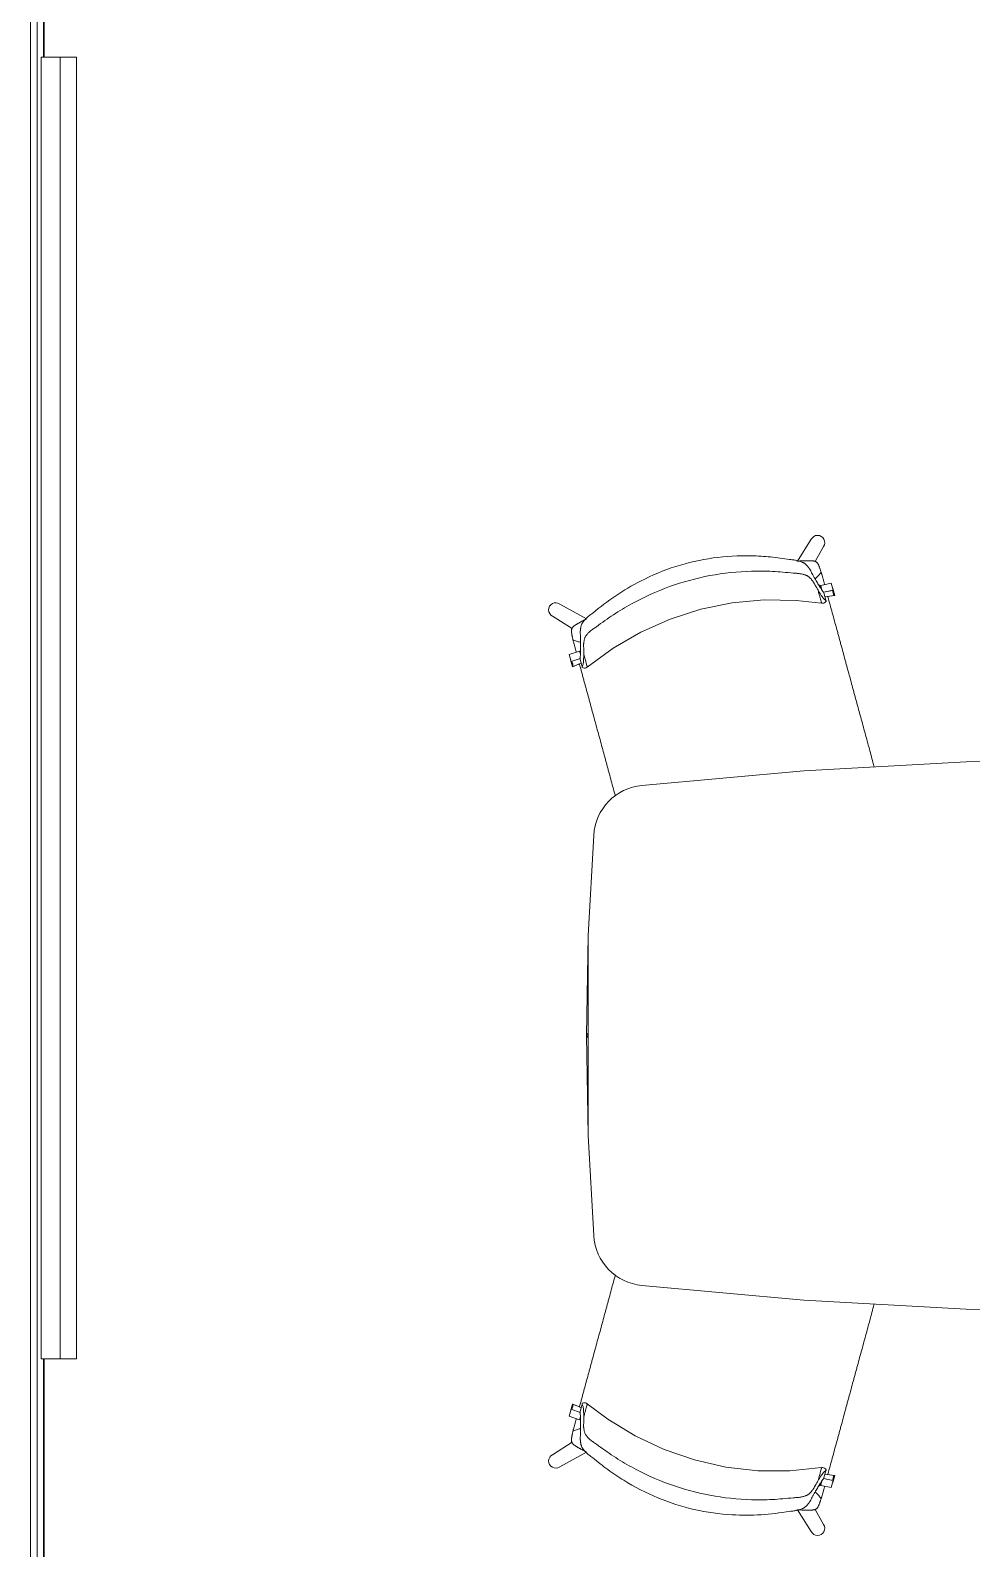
# Model space of a CAD drawing. Header units: millimetres. Extents: x 90978 to 295199, y -4084 to 97293.
# Drawn here: x 168356 to 170091, y 17569 to 20368 of the extents above; entities that cross this region are included whole.
import ezdxf

# ---------------------------------------------------------------- set-up
doc = ezdxf.new("R2010")
doc.units = ezdxf.units.MM
doc.header["$MEASUREMENT"] = 0
doc.layers.get('0').update_dxf_attribs({"linetype": 'CONTINUOUS'})
for name, color, linetype, lineweight in [('A-DETL-THIN', 8, 'CONTINUOUS', 9), ('CSM-STL-XX-ZZ-M3-A-XXXX-00001_detached _19_04_21__rvt-1-Level 0$0$A-WALL', 7, 'CONTINUOUS', 9), ('CSM-STL-XX-ZZ-M3-A-XXXX-00001_detached _19_04_21__rvt-1-Level 0$0$I-FURN', 8, 'CONTINUOUS', 9), ('CSM-STL-XX-ZZ-M3-A-XXXX-00001_detached _19_04_21__rvt-1-Level 0$0$I-WALL', 7, 'CONTINUOUS', 9), ('G-IMPT', 8, 'CONTINUOUS', 9), ('I-FURN', 8, 'CONTINUOUS', 9)]:
    doc.layers.add(name, color=color, linetype=linetype, lineweight=lineweight)

# ---------------------------------------------------------------- blocks, each defined once
blk = doc.blocks.new('Synergy Type 3 - Desk Type 3_dwg_Family - 580997-310579-_3D_-V218-Level 0')
at = {"layer": 'G-IMPT'}
for p, q in [((-435.6, 2137.1), (-251.1, 2140.5)), ((-251.1, 2140.5), (-255.2, 2137.1)), ((-251.1, 2140.5), (-66.5, 2137.1)), ((-251.1, 2140.5), (-246.9, 2137.1)), ((-619.8, 154.1), (-435.6, 143.9)), ((-442, 146.2), (-435.6, 143.9)), ((-435.6, 143.9), (-437.3, 146.2)), ((-435.6, 143.9), (-251.1, 140.5)), ((-251.1, 140.5), (-257.4, 145.7)), ((-251.1, 140.5), (-244.8, 145.6)), ((-66.5, 143.9), (-251.1, 140.5)), ((-45.2, 145.1), (-66.5, 143.9)), ((-63.1, 145.1), (-66.5, 143.9)), ((-66.5, 143.9), (-65.6, 145.1))]:
    blk.add_line(p, q, dxfattribs=at)

msp = doc.modelspace()

# ---------------------------------------------------------------- linework, layer by layer
at = {"layer": 'A-DETL-THIN'}
for p, q in [((170081.3, 19019.5), (169782, 19003.1)), ((170381.1, 19025), (170081.3, 19019.5)), ((169782, 19003.1), (169483.5, 18975.8)), ((169394.7, 18883.8), (169384.5, 18699.5)), ((169384.5, 18699.5), (169384.5, 18330.5)), ((169384.5, 18330.5), (169394.7, 18146.2)), ((169483.5, 18054.2), (169782, 18026.9)), ((169782, 18026.9), (170081.3, 18010.5)), ((170081.3, 18010.5), (170381.1, 18005))]:
    msp.add_line(p, q, dxfattribs=at)
for centre, start, end in [((169492.4, 18878.4), 95.2182, 176.8357), ((169492.4, 18151.7), 183.1736, 264.7725)]:
    msp.add_arc(centre, 97.9, start, end, dxfattribs=at)
at = {"layer": 'CSM-STL-XX-ZZ-M3-A-XXXX-00001_detached _19_04_21__rvt-1-Level 0$0$A-WALL'}
for p, q in [((168355.8, 16174.2), (168355.8, 26395.4)), ((168368.3, 16189.2), (168368.3, 26380.4))]:
    msp.add_line(p, q, dxfattribs=at)
at = {"layer": 'CSM-STL-XX-ZZ-M3-A-XXXX-00001_detached _19_04_21__rvt-1-Level 0$0$I-FURN'}
for p, q in [((168410.8, 20318.8), (168375.8, 20318.8)), ((168375.8, 20318.8), (168375.8, 17918.8)), ((168410.8, 20318.8), (168440.8, 20318.8)), ((168410.8, 17918.8), (168410.8, 20318.8)), ((168410.8, 17918.8), (168410.8, 20318.8)), ((168440.8, 20318.8), (168440.8, 17918.8)), ((168375.8, 17918.8), (168410.8, 17918.8)), ((168440.8, 17918.8), (168410.8, 17918.8))]:
    msp.add_line(p, q, dxfattribs=at)
at = {"layer": 'CSM-STL-XX-ZZ-M3-A-XXXX-00001_detached _19_04_21__rvt-1-Level 0$0$I-WALL', "lineweight": 30}
for p, q in [((168380.8, 20318.8), (168380.8, 20569.6)), ((168380.8, 16204.2), (168380.8, 17918.8))]:
    msp.add_line(p, q, dxfattribs=at)
at = {"layer": 'I-FURN'}
for p, q in [((169795.8, 19429.7), (169770.4, 19389.4)), ((169802.9, 19388.7), (169818.3, 19416.5)), ((169813.7, 19338.7), (169812.2, 19344.4)), ((169813.1, 19344.7), (169832.7, 19348.6)), ((169815.4, 19336.2), (169813.1, 19344.7)), ((169832.7, 19348.6), (169836.2, 19335.7)), ((169649.8, 19312.5), (169708.7, 19318)), ((169708.7, 19318), (169767.8, 19317.1)), ((169767.8, 19317.1), (169814.8, 19311.7)), ((169836.2, 19335.7), (169818.1, 19332.1)), ((169835.2, 19335.5), (169818.2, 19332)), ((169822.6, 19317.6), (169819.1, 19330.8)), ((169821, 19323.8), (169839, 19326.4)), ((169821, 19323.6), (169838.1, 19326.2)), ((169823.2, 19315.6), (169822, 19314.2)), ((169839, 19326.4), (169835.5, 19339.3)), ((169318.6, 19287.9), (169354.9, 19265.1)), ((169381.5, 19283), (169331.9, 19310.4)), ((169535.5, 19282.8), (169591.9, 19300.7)), ((169591.9, 19300.7), (169649.8, 19312.5)), ((169817, 19311.7), (169814.8, 19311.7)), ((169819.1, 19312.3), (169817, 19311.7)), ((169820.5, 19313), (169819.1, 19312.3)), ((169822, 19314.2), (169820.5, 19313)), ((169430.4, 19229.1), (169481.5, 19258.8)), ((169481.5, 19258.8), (169535.5, 19282.8)), ((169349.6, 19217.1), (169368.4, 19223.6)), ((169353.1, 19204.2), (169349.6, 19217.1)), ((169351.8, 19207.6), (169355.3, 19194.8)), ((169369.5, 19209.9), (169353.1, 19204.2)), ((169368.4, 19223.6), (169370, 19217.9)), ((169369.4, 19223.9), (169370.1, 19221)), ((169373, 19195.2), (169369.4, 19208.4)), ((169382.8, 19194.1), (169430.4, 19229.1)), ((169355.3, 19194.8), (169371.4, 19201.3)), ((169356.2, 19195), (169371.4, 19201.2)), ((169373.5, 19193.2), (169375.3, 19192.6)), ((169375.3, 19192.6), (169377.2, 19192.3)), ((169377.2, 19192.3), (169378.7, 19192.4)), ((169378.7, 19192.4), (169380.9, 19193)), ((169380.9, 19193), (169382.8, 19194.1)), ((169355.3, 17835.3), (169351.8, 17822.4)), ((169371.4, 17828.8), (169355.3, 17835.3)), ((169371.4, 17828.8), (169356.2, 17835)), ((169369.4, 17821.6), (169373, 17834.8)), ((169375.6, 17837.5), (169373.5, 17836.8)), ((169377.8, 17837.7), (169375.6, 17837.5)), ((169379.3, 17837.5), (169377.8, 17837.7)), ((169381.1, 17836.9), (169379.3, 17837.5)), ((169382.8, 17835.9), (169381.1, 17836.9)), ((169420.5, 17807.5), (169382.8, 17835.9)), ((169349.6, 17812.9), (169353.1, 17825.8)), ((169368.4, 17806.4), (169349.6, 17812.9)), ((169353.1, 17825.8), (169369.5, 17820.1)), ((169370, 17812.1), (169368.4, 17806.4)), ((169370.1, 17809), (169369.4, 17806.1)), ((169471, 17776.7), (169420.5, 17807.5)), ((169524.6, 17751.6), (169471, 17776.7)), ((169354.9, 17764.9), (169318.6, 17742.1)), ((169331.9, 17719.6), (169381.5, 17747)), ((169580.5, 17732.4), (169524.6, 17751.6)), ((169638.2, 17719.3), (169580.5, 17732.4)), ((169696.9, 17712.6), (169638.2, 17719.3)), ((169756, 17712.2), (169696.9, 17712.6)), ((169814.8, 17718.3), (169756, 17712.2)), ((169812.2, 17685.6), (169813.7, 17691.3)), ((169813.1, 17685.3), (169815.4, 17693.9)), ((169814.8, 17718.3), (169816.7, 17718.3)), ((169816.7, 17718.3), (169818.5, 17717.9)), ((169818.1, 17697.9), (169836.2, 17694.3)), ((169818.2, 17698), (169835.2, 17694.6)), ((169818.5, 17717.9), (169819.9, 17717.3)), ((169819.1, 17699.2), (169822.6, 17712.4)), ((169819.9, 17717.3), (169821.8, 17716)), ((169838.1, 17703.8), (169821, 17706.4)), ((169839, 17703.6), (169821, 17706.2)), ((169821.8, 17716), (169823.2, 17714.4)), ((169836.2, 17694.3), (169832.7, 17681.4)), ((169835.5, 17690.7), (169839, 17703.6)), ((169832.7, 17681.4), (169813.1, 17685.3)), ((169770.4, 17640.6), (169795.8, 17600.3)), ((169818.3, 17613.5), (169802.9, 17641.3))]:
    msp.add_line(p, q, dxfattribs=at)
for centre, start, end in [((169807.5, 19423.9), 325.6202, 153.2364), ((169324.5, 19299.6), 55.6436, 243.2599), ((169324.5, 17730.4), 116.7401, 304.3564), ((169807.5, 17606.2), 206.7636, 34.3798)]:
    msp.add_arc(centre, 13.1, start, end, dxfattribs=at)
for centre, major_axis, start_param, end_param in [((169850, 19348.8), (16.8, 4.6), 3.380441, 3.464082), ((169852.6, 19335.7), (16.8, 4.6), 2.884586, 3.464082), ((169853.5, 19336), (16.8, 4.6), 2.884586, 3.464082), ((169334.5, 19208.5), (16.8, 4.6), 5.960696, 6.044337), ((169338, 19195.6), (16.8, 4.6), 5.960696, 6.540192), ((169338.9, 19195.9), (16.8, 4.6), 5.960696, 6.540192), ((169338, 17834.4), (16.8, -4.6), 6.026179, 6.605675), ((169338.9, 17834.1), (16.8, -4.6), 6.026179, 6.605675), ((169334.5, 17821.5), (16.8, -4.6), 0.238848, 0.322489), ((169852.6, 17694.3), (16.8, -4.6), 2.819103, 3.398599), ((169853.5, 17694), (16.8, -4.6), 2.819103, 3.398599), ((169850, 17681.2), (16.8, -4.6), 2.819103, 2.902745)]:
    msp.add_ellipse(centre, major_axis=major_axis, ratio=0.978487, start_param=start_param, end_param=end_param, dxfattribs=at)
for points, knots in [([(169392.7, 19293.6), (169406.3, 19305), (169434.5, 19326.4), (169485.3, 19356.5), (169545.3, 19381.7), (169614.6, 19397.3), (169673.7, 19400.4), (169720.8, 19397.6), (169744.1, 19394.4), (169755.8, 19392.4)], [-1, -1, -1, -1, -0.863636, -0.727273, -0.545455, -0.363636, -0.181818, -0.090909, 0, 0, 0, 0]), ([(169762.6, 19367.3), (169749.8, 19368.8), (169724.2, 19371), (169672.7, 19371.5), (169608.5, 19364.8), (169533.7, 19344.4), (169475, 19317.7), (169430.8, 19291.1), (169409.8, 19276.3), (169399.6, 19268.4)], [-1, -1, -1, -1, -0.9, -0.8, -0.6, -0.4, -0.2, -0.1, 0, 0, 0, 0]), ([(169755.8, 19392.4), (169758.5, 19392.2), (169763.5, 19391.7), (169769.1, 19390.6), (169773.1, 19389.6), (169775.9, 19388.7), (169778.1, 19387.9), (169779.5, 19387.3), (169780.3, 19387), (169780.8, 19386.7), (169781.4, 19386.4), (169782.1, 19386), (169783.3, 19385.3), (169784.8, 19384.3), (169786.3, 19382.9), (169787.6, 19381.5), (169788.8, 19380.1), (169789.9, 19378.6), (169790.8, 19377.5), (169791.3, 19376.7), (169791.7, 19376.3), (169791.9, 19376), (169792.2, 19375.6), (169792.5, 19375.2), (169793, 19374.5), (169793.7, 19373.4), (169794.4, 19372.2), (169795.2, 19370.6), (169795.9, 19369.1), (169796.6, 19367.5), (169797.3, 19366.4), (169797.9, 19365.2), (169798.8, 19363.7), (169800.3, 19361.1), (169802.4, 19357.4), (169804.7, 19353.4), (169806.9, 19349.6), (169809.1, 19346), (169811.1, 19342.6), (169813.1, 19339.6), (169814.3, 19337.9), (169814.8, 19337)], [0, 0, 0, 0, 0.035714, 0.071429, 0.089286, 0.107143, 0.125, 0.133929, 0.138393, 0.142857, 0.147321, 0.151786, 0.160714, 0.178571, 0.196429, 0.214286, 0.232143, 0.25, 0.267857, 0.276786, 0.28125, 0.285714, 0.290179, 0.294643, 0.303571, 0.321429, 0.339286, 0.357143, 0.392857, 0.410714, 0.428571, 0.446429, 0.464286, 0.5, 0.571429, 0.642857, 0.714286, 0.785714, 0.857143, 0.928571, 1, 1, 1, 1]), ([(169773, 19389.7), (169775.4, 19389.8), (169779.2, 19390), (169783.8, 19390.2), (169786.3, 19390.3), (169788.2, 19390.3), (169789.9, 19390.3), (169791.6, 19390.3), (169793.2, 19390.3), (169795, 19390.2), (169796.9, 19390.1), (169798.7, 19389.9), (169800.1, 19389.7), (169801.2, 19389.5), (169802, 19389.3), (169802.7, 19389.1), (169803.7, 19388.7), (169804.9, 19388), (169806.1, 19387.1), (169807, 19386.1), (169807.8, 19385), (169808.4, 19383.8), (169809, 19382.7), (169809.3, 19381.9), (169809.5, 19381.4), (169809.7, 19381.1), (169809.8, 19380.7), (169810, 19380.2), (169810.3, 19379.4), (169810.8, 19378.2), (169811.2, 19377.1), (169811.5, 19376.1), (169811.8, 19375.4), (169812, 19374.6), (169812.4, 19373.5), (169813, 19371.7), (169813.6, 19370.1), (169813.9, 19369.1)], [0, 0, 0, 0, 0.125, 0.1875, 0.21875, 0.25, 0.28125, 0.3125, 0.34375, 0.375, 0.40625, 0.4375, 0.46875, 0.484375, 0.5, 0.515625, 0.53125, 0.5625, 0.59375, 0.625, 0.65625, 0.6875, 0.71875, 0.734375, 0.742188, 0.75, 0.757812, 0.765625, 0.78125, 0.8125, 0.84375, 0.859375, 0.875, 0.890625, 0.90625, 0.9375, 1, 1, 1, 1]), ([(169808.2, 19335.8), (169807.4, 19337.2), (169806.1, 19339.3), (169804.7, 19341.8), (169803.9, 19343.2), (169803.2, 19344.3), (169802.7, 19345.3), (169802, 19346.7), (169801.4, 19348), (169800.7, 19349.4), (169800.1, 19350.4), (169799.5, 19351.3), (169799, 19352), (169798.7, 19352.4), (169798.4, 19352.7), (169798.2, 19353), (169797.8, 19353.4), (169797.2, 19354.1), (169796.4, 19355.2), (169795.3, 19356.6), (169794, 19358), (169792.6, 19359.4), (169791, 19360.7), (169789.5, 19361.8), (169788.3, 19362.4), (169787.6, 19362.8), (169787.1, 19363), (169786.5, 19363.3), (169785.7, 19363.6), (169784.3, 19364.1), (169782.2, 19364.8), (169779.5, 19365.5), (169775.5, 19366.3), (169770.1, 19367), (169765.2, 19367.2), (169762.6, 19367.3)], [0, 0, 0, 0, 0.125, 0.1875, 0.21875, 0.25, 0.28125, 0.3125, 0.375, 0.40625, 0.4375, 0.46875, 0.484375, 0.492188, 0.5, 0.507812, 0.515625, 0.53125, 0.5625, 0.59375, 0.625, 0.65625, 0.6875, 0.71875, 0.734375, 0.742188, 0.75, 0.757812, 0.765625, 0.78125, 0.8125, 0.84375, 0.875, 0.9375, 1, 1, 1, 1]), ([(169802.7, 19356.8), (169803.4, 19357.3), (169805.8, 19359.4), (169809.6, 19363.3), (169812.5, 19367.1), (169813.9, 19369.1)], [0.93303317, 0.93303317, 0.93303317, 0.93303317, 0.94444444, 0.97222222, 1, 1, 1, 1]), ([(169812.2, 19344.4), (169811.8, 19344.5), (169810.9, 19344.9), (169810, 19345.2), (169809.6, 19345.3)], [-0.8810546, -0.8810546, -0.8810546, -0.8810546, -0.6666667, -0.4718724, -0.4718724, -0.4718724, -0.4718724]), ([(169808.2, 19335.8), (169809, 19332.9), (169810.4, 19327.7), (169812.1, 19321.5), (169813.4, 19317), (169814.1, 19314.4), (169814.4, 19313), (169814.6, 19312.3), (169814.8, 19311.9), (169814.8, 19311.7), (169814.8, 19311.7)], [0, 0, 0, 0, 0.1111111, 0.2222222, 0.3333333, 0.4444444, 0.5, 0.5555556, 0.6111111, 0.6625707, 0.6625707, 0.6625707, 0.6625707]), ([(169822.7, 19317.3), (169822.8, 19316.9), (169823, 19316.2), (169823.2, 19315.6), (169823.2, 19315.7), (169823, 19316.3), (169822.8, 19317.1), (169822.6, 19317.6)], [0.4162183, 0.4162183, 0.4162183, 0.4162183, 0.5, 0.625, 0.75, 0.875, 1, 1, 1, 1]), ([(169826, 19325.2), (169826.2, 19324.8), (169827.6, 19319.5), (169830.4, 19309.1), (169834.5, 19294.2), (169838.5, 19279.6), (169841.7, 19267.6), (169844.4, 19257.9), (169846.4, 19250.5), (169848.4, 19243.1), (169851.1, 19233.3), (169854.3, 19221.3), (169857.6, 19209.3), (169860.2, 19199.7), (169862.2, 19192.3), (169864.2, 19185), (169866.8, 19175.4), (169870.1, 19163.5), (169873.3, 19151.6), (169875.9, 19141.9), (169877.9, 19134.6), (169880, 19127.2), (169882.6, 19117.4), (169885.9, 19105.3), (169889.9, 19090.7), (169893.9, 19075.9), (169897.9, 19061.2), (169901.8, 19046.9), (169905.7, 19032.8), (169909, 19020.6), (169911, 19013.1), (169911.8, 19010.3)], [-0.896036, -0.896036, -0.896036, -0.896036, -0.8928571, -0.8571429, -0.8214286, -0.7857143, -0.75, -0.7321429, -0.7142857, -0.6964286, -0.6785714, -0.6428571, -0.6071429, -0.5892857, -0.5714286, -0.5535714, -0.5357143, -0.5, -0.4642857, -0.4464286, -0.4285714, -0.4107143, -0.3928571, -0.3571429, -0.3214286, -0.2857143, -0.25, -0.2142857, -0.1785714, -0.1428571, -0.1220289, -0.1220289, -0.1220289, -0.1220289]), ([(169369.9, 19215.9), (169370.1, 19217.9), (169370.2, 19221.3), (169370.3, 19226.5), (169370.3, 19230.8), (169370.3, 19235.2), (169370.3, 19239.8), (169370.3, 19244), (169370.2, 19247.5), (169370.2, 19249.7), (169370.1, 19251.4), (169370, 19253.1), (169369.8, 19254.9), (169369.7, 19256.6), (169369.7, 19258), (169369.7, 19259.2), (169369.8, 19260.2), (169369.9, 19260.7), (169369.9, 19261.1), (169370, 19261.5), (169370, 19262), (169370.1, 19263), (169370.3, 19264.4), (169370.5, 19266.2), (169370.8, 19268), (169371.2, 19269.9), (169371.9, 19271.9), (169372.6, 19273.6), (169373.3, 19274.8), (169373.7, 19275.5), (169374, 19276), (169374.4, 19276.5), (169374.9, 19277.2), (169375.8, 19278.4), (169377.2, 19280.2), (169379.2, 19282.4), (169382.2, 19285.3), (169386.4, 19289.1), (169390.5, 19292.1), (169392.7, 19293.6)], [0, 0, 0, 0, 0.142857, 0.214286, 0.285714, 0.357143, 0.428571, 0.5, 0.535714, 0.571429, 0.589286, 0.607143, 0.642857, 0.660714, 0.678571, 0.696429, 0.705357, 0.709821, 0.714286, 0.71875, 0.723214, 0.732143, 0.75, 0.767857, 0.785714, 0.803571, 0.821429, 0.839286, 0.848214, 0.852679, 0.857143, 0.861607, 0.866071, 0.875, 0.892857, 0.910714, 0.928571, 0.964286, 1, 1, 1, 1]), ([(169356.3, 19244.5), (169356.1, 19245.6), (169355.7, 19247.2), (169355.3, 19249.1), (169355.1, 19250.2), (169354.9, 19251), (169354.8, 19251.8), (169354.6, 19252.8), (169354.4, 19254), (169354.1, 19255.2), (169354, 19256.1), (169353.9, 19256.6), (169353.9, 19257), (169353.8, 19257.4), (169353.7, 19257.9), (169353.6, 19258.8), (169353.5, 19260), (169353.5, 19261.4), (169353.6, 19262.7), (169353.9, 19264), (169354.4, 19265.4), (169355.1, 19266.5), (169355.8, 19267.4), (169356.3, 19268), (169356.9, 19268.6), (169357.7, 19269.3), (169358.8, 19270.2), (169360.3, 19271.3), (169361.9, 19272.3), (169363.4, 19273.3), (169364.8, 19274.2), (169366.2, 19275), (169367.7, 19275.8), (169369.3, 19276.8), (169371.6, 19278), (169375.6, 19280.1), (169379, 19281.9), (169381.1, 19283)], [0, 0, 0, 0, 0.0625, 0.09375, 0.109375, 0.125, 0.140625, 0.15625, 0.1875, 0.21875, 0.234375, 0.242188, 0.25, 0.257812, 0.265625, 0.28125, 0.3125, 0.34375, 0.375, 0.40625, 0.4375, 0.46875, 0.484375, 0.5, 0.515625, 0.53125, 0.5625, 0.59375, 0.625, 0.65625, 0.6875, 0.71875, 0.75, 0.78125, 0.8125, 0.875, 1, 1, 1, 1]), ([(169399.6, 19268.4), (169397.4, 19267.1), (169393.3, 19264.4), (169388.9, 19261.1), (169386, 19258.4), (169383.9, 19256.4), (169382.5, 19254.7), (169381.5, 19253.6), (169381, 19252.9), (169380.6, 19252.4), (169380.3, 19251.9), (169379.9, 19251.2), (169379.2, 19250.1), (169378.4, 19248.4), (169377.7, 19246.5), (169377.2, 19244.6), (169376.9, 19242.7), (169376.6, 19241), (169376.4, 19239.6), (169376.3, 19238.6), (169376.2, 19238.1), (169376.1, 19237.7), (169376, 19237.3), (169376, 19236.9), (169375.9, 19236), (169375.8, 19234.9), (169375.8, 19233.7), (169375.9, 19232.2), (169376.1, 19230.8), (169376.2, 19229.3), (169376.2, 19228.1), (169376.2, 19226.8), (169376.2, 19225.2), (169376.2, 19222.3), (169376.2, 19219.8), (169376.2, 19218.2)], [0, 0, 0, 0, 0.0625, 0.125, 0.15625, 0.1875, 0.21875, 0.234375, 0.242188, 0.25, 0.257812, 0.265625, 0.28125, 0.3125, 0.34375, 0.375, 0.40625, 0.4375, 0.46875, 0.484375, 0.492188, 0.5, 0.507812, 0.515625, 0.53125, 0.5625, 0.59375, 0.625, 0.6875, 0.71875, 0.75, 0.78125, 0.8125, 0.875, 1, 1, 1, 1]), ([(169356.3, 19244.5), (169358.5, 19243.5), (169362.9, 19241.8), (169367.7, 19240.4), (169370.3, 19239.9), (169370.7, 19239.8)], [0, 0, 0, 0, 0.02777778, 0.05555556, 0.06066679, 0.06066679, 0.06066679, 0.06066679]), ([(169382.8, 19194.1), (169382.8, 19194.1), (169382.7, 19194.3), (169382.6, 19194.8), (169382.3, 19195.6), (169381.8, 19197.6), (169380.8, 19201.3), (169378.9, 19208.3), (169377.2, 19214.6), (169376.2, 19218.2)], [0.3374293, 0.3374293, 0.3374293, 0.3374293, 0.3888889, 0.4444444, 0.5138889, 0.5833333, 0.7222222, 0.8611111, 1, 1, 1, 1]), ([(169434.5, 18956.6), (169434.3, 18957.3), (169433.4, 18960.5), (169431.2, 18968.5), (169427.9, 18980.5), (169424.7, 18992.5), (169422, 19002.2), (169420, 19009.6), (169418, 19017), (169415.4, 19026.7), (169412.1, 19038.8), (169408.2, 19053.2), (169404.2, 19067.8), (169400.2, 19082.4), (169396.3, 19096.8), (169393, 19108.8), (169390.4, 19118.5), (169388.4, 19125.8), (169386.4, 19133.2), (169383.8, 19142.7), (169380.6, 19154.5), (169377.3, 19166.4), (169374.7, 19176.2), (169372.7, 19183.7), (169370.6, 19191.2), (169369.1, 19196.8), (169368.2, 19200), (169368, 19200.7)], [-0.7016508, -0.7016508, -0.7016508, -0.7016508, -0.6964286, -0.6785714, -0.6428571, -0.6071429, -0.5892857, -0.5714286, -0.5535714, -0.5357143, -0.5, -0.4642857, -0.4285714, -0.3928571, -0.3571429, -0.3214286, -0.3035714, -0.2857143, -0.2678571, -0.25, -0.2142857, -0.1785714, -0.1607143, -0.1428571, -0.125, -0.1071429, -0.1022726, -0.1022726, -0.1022726, -0.1022726]), ([(169373, 19195.2), (169373.1, 19194.7), (169373.4, 19193.9), (169373.5, 19193.3), (169373.6, 19193.2), (169373.4, 19193.8), (169373.2, 19194.5), (169373.1, 19194.9)], [0, 0, 0, 0, 0.125, 0.25, 0.375, 0.5, 0.5828112, 0.5828112, 0.5828112, 0.5828112]), ([(169368, 17829.4), (169368.2, 17830), (169369.1, 17833.2), (169370.6, 17838.8), (169372.7, 17846.4), (169374.7, 17853.8), (169377.3, 17863.6), (169380.6, 17875.5), (169383.8, 17887.3), (169386.4, 17896.9), (169388.4, 17904.2), (169390.4, 17911.5), (169393, 17921.2), (169396.3, 17933.2), (169400.2, 17947.6), (169404.2, 17962.2), (169408.2, 17976.8), (169412.1, 17991.3), (169415.4, 18003.3), (169418, 18013.1), (169420, 18020.4), (169422, 18027.8), (169424.7, 18037.5), (169427.9, 18049.5), (169431.2, 18061.5), (169433.4, 18069.5), (169434.3, 18072.7), (169434.5, 18073.4)], [-0.8977274, -0.8977274, -0.8977274, -0.8977274, -0.8928571, -0.875, -0.8571429, -0.8392857, -0.8214286, -0.7857143, -0.75, -0.7321429, -0.7142857, -0.6964286, -0.6785714, -0.6428571, -0.6071429, -0.5714286, -0.5357143, -0.5, -0.4642857, -0.4464286, -0.4285714, -0.4107143, -0.3928571, -0.3571429, -0.3214286, -0.3035714, -0.2983352, -0.2983352, -0.2983352, -0.2983352]), ([(169911.8, 18019.7), (169911, 18016.9), (169909, 18009.5), (169905.7, 17997.3), (169901.8, 17983.1), (169897.9, 17968.8), (169893.9, 17954.1), (169889.9, 17939.3), (169885.9, 17924.7), (169882.6, 17912.6), (169880, 17902.8), (169877.9, 17895.4), (169875.9, 17888.1), (169873.3, 17878.4), (169870.1, 17866.5), (169866.8, 17854.6), (169864.2, 17845), (169862.2, 17837.7), (169860.2, 17830.4), (169857.6, 17820.7), (169854.3, 17808.7), (169851.1, 17796.7), (169848.4, 17786.9), (169846.4, 17779.5), (169844.4, 17772.1), (169841.7, 17762.4), (169838.5, 17750.4), (169834.5, 17735.8), (169830.4, 17720.9), (169827.6, 17710.6), (169826.2, 17705.2), (169826, 17704.8)], [-0.8779711, -0.8779711, -0.8779711, -0.8779711, -0.8571429, -0.8214286, -0.7857143, -0.75, -0.7142857, -0.6785714, -0.6428571, -0.6071429, -0.5892857, -0.5714286, -0.5535714, -0.5357143, -0.5, -0.4642857, -0.4464286, -0.4285714, -0.4107143, -0.3928571, -0.3571429, -0.3214286, -0.3035714, -0.2857143, -0.2678571, -0.25, -0.2142857, -0.1785714, -0.1428571, -0.1071429, -0.103964, -0.103964, -0.103964, -0.103964]), ([(169373.1, 17835.1), (169373.2, 17835.5), (169373.4, 17836.2), (169373.6, 17836.8), (169373.5, 17836.7), (169373.4, 17836.1), (169373.1, 17835.3), (169373, 17834.8)], [0.4171888, 0.4171888, 0.4171888, 0.4171888, 0.5, 0.625, 0.75, 0.875, 1, 1, 1, 1]), ([(169376.2, 17811.8), (169377, 17814.7), (169378.4, 17819.9), (169380.1, 17826.1), (169381.3, 17830.6), (169382, 17833.2), (169382.4, 17834.6), (169382.6, 17835.3), (169382.7, 17835.8), (169382.8, 17835.9), (169382.8, 17835.9)], [0, 0, 0, 0, 0.1111111, 0.2222222, 0.3333333, 0.4444444, 0.5, 0.5555556, 0.6111111, 0.6625707, 0.6625707, 0.6625707, 0.6625707]), ([(169392.7, 17736.4), (169390.5, 17737.9), (169386.4, 17740.9), (169382.2, 17744.7), (169379.2, 17747.6), (169377.2, 17749.8), (169375.8, 17751.6), (169374.9, 17752.8), (169374.4, 17753.5), (169374, 17754), (169373.7, 17754.6), (169373.3, 17755.2), (169372.6, 17756.4), (169371.9, 17758.1), (169371.2, 17760.1), (169370.8, 17762), (169370.5, 17763.8), (169370.3, 17765.6), (169370.1, 17767), (169370, 17768), (169370, 17768.5), (169369.9, 17768.9), (169369.9, 17769.3), (169369.8, 17769.9), (169369.7, 17770.8), (169369.7, 17772), (169369.7, 17773.4), (169369.8, 17775.2), (169370, 17776.9), (169370.1, 17778.6), (169370.2, 17779.9), (169370.2, 17781.2), (169370.2, 17783), (169370.2, 17786), (169370.3, 17790.2), (169370.3, 17794.8), (169370.3, 17799.2), (169370.3, 17803.5), (169370.2, 17807.4), (169370.1, 17811), (169370, 17813.1), (169369.9, 17814.1)], [0, 0, 0, 0, 0.035714, 0.071429, 0.089286, 0.107143, 0.125, 0.133929, 0.138393, 0.142857, 0.147321, 0.151786, 0.160714, 0.178571, 0.196429, 0.214286, 0.232143, 0.25, 0.267857, 0.276786, 0.28125, 0.285714, 0.290179, 0.294643, 0.303571, 0.321429, 0.339286, 0.357143, 0.392857, 0.410714, 0.428571, 0.446429, 0.464286, 0.5, 0.571429, 0.642857, 0.714286, 0.785714, 0.857143, 0.928571, 1, 1, 1, 1]), ([(169376.2, 17811.8), (169376.2, 17810.2), (169376.2, 17807.7), (169376.2, 17804.8), (169376.2, 17803.2), (169376.2, 17801.9), (169376.2, 17800.7), (169376.1, 17799.2), (169375.9, 17797.8), (169375.8, 17796.3), (169375.8, 17795.1), (169375.9, 17794), (169376, 17793.2), (169376, 17792.7), (169376.1, 17792.3), (169376.2, 17791.9), (169376.3, 17791.4), (169376.4, 17790.5), (169376.6, 17789.1), (169376.9, 17787.3), (169377.2, 17785.4), (169377.7, 17783.5), (169378.4, 17781.6), (169379.2, 17779.9), (169379.9, 17778.8), (169380.3, 17778.1), (169380.6, 17777.6), (169381, 17777.1), (169381.5, 17776.5), (169382.5, 17775.3), (169383.9, 17773.6), (169386, 17771.6), (169388.9, 17768.9), (169393.3, 17765.6), (169397.4, 17762.9), (169399.6, 17761.6)], [0, 0, 0, 0, 0.125, 0.1875, 0.21875, 0.25, 0.28125, 0.3125, 0.375, 0.40625, 0.4375, 0.46875, 0.484375, 0.492188, 0.5, 0.507812, 0.515625, 0.53125, 0.5625, 0.59375, 0.625, 0.65625, 0.6875, 0.71875, 0.734375, 0.742188, 0.75, 0.757812, 0.765625, 0.78125, 0.8125, 0.84375, 0.875, 0.9375, 1, 1, 1, 1]), ([(169381.1, 17747), (169379, 17748.1), (169375.6, 17749.9), (169371.6, 17752), (169369.3, 17753.2), (169367.7, 17754.2), (169366.2, 17755), (169364.8, 17755.9), (169363.4, 17756.7), (169361.9, 17757.7), (169360.3, 17758.7), (169358.8, 17759.8), (169357.7, 17760.7), (169356.9, 17761.4), (169356.3, 17762), (169355.8, 17762.6), (169355.1, 17763.5), (169354.4, 17764.6), (169353.9, 17766), (169353.6, 17767.3), (169353.5, 17768.6), (169353.5, 17770), (169353.6, 17771.2), (169353.7, 17772.1), (169353.8, 17772.6), (169353.9, 17773), (169353.9, 17773.4), (169354, 17773.9), (169354.1, 17774.8), (169354.4, 17776), (169354.6, 17777.2), (169354.8, 17778.2), (169354.9, 17779), (169355.1, 17779.8), (169355.3, 17780.9), (169355.7, 17782.8), (169356.1, 17784.4), (169356.3, 17785.5)], [0, 0, 0, 0, 0.125, 0.1875, 0.21875, 0.25, 0.28125, 0.3125, 0.34375, 0.375, 0.40625, 0.4375, 0.46875, 0.484375, 0.5, 0.515625, 0.53125, 0.5625, 0.59375, 0.625, 0.65625, 0.6875, 0.71875, 0.734375, 0.742188, 0.75, 0.757812, 0.765625, 0.78125, 0.8125, 0.84375, 0.859375, 0.875, 0.890625, 0.90625, 0.9375, 1, 1, 1, 1]), ([(169370.7, 17790.2), (169370.3, 17790.1), (169367.7, 17789.6), (169362.9, 17788.3), (169358.5, 17786.5), (169356.3, 17785.5)], [0.93933321, 0.93933321, 0.93933321, 0.93933321, 0.94444444, 0.97222222, 1, 1, 1, 1]), ([(169399.6, 17761.6), (169409.8, 17753.7), (169430.8, 17738.9), (169475, 17712.3), (169533.7, 17685.6), (169608.5, 17665.2), (169672.7, 17658.5), (169724.2, 17659), (169749.8, 17661.2), (169762.6, 17662.7)], [-1, -1, -1, -1, -0.9, -0.8, -0.6, -0.4, -0.2, -0.1, 0, 0, 0, 0]), ([(169755.8, 17637.6), (169738.3, 17634.6), (169703.2, 17630.5), (169644.1, 17630.2), (169579.6, 17639), (169512, 17660.7), (169459.5, 17687.9), (169420.3, 17714.2), (169401.7, 17728.8), (169392.7, 17736.4)], [-1, -1, -1, -1, -0.863636, -0.727273, -0.545455, -0.363636, -0.181818, -0.090909, 0, 0, 0, 0]), ([(169814.8, 17693), (169813.7, 17691.3), (169811.8, 17688.5), (169809.1, 17684), (169806.9, 17680.4), (169804.7, 17676.6), (169802.4, 17672.6), (169800.3, 17669), (169798.6, 17666), (169797.5, 17664), (169796.6, 17662.5), (169795.9, 17660.9), (169795.2, 17659.4), (169794.4, 17657.8), (169793.7, 17656.6), (169793, 17655.5), (169792.5, 17654.8), (169792.2, 17654.4), (169791.9, 17654.1), (169791.7, 17653.7), (169791.3, 17653.3), (169790.8, 17652.5), (169789.9, 17651.4), (169788.8, 17649.9), (169787.6, 17648.5), (169786.3, 17647.1), (169784.8, 17645.7), (169783.3, 17644.7), (169782.1, 17644), (169781.4, 17643.6), (169780.8, 17643.3), (169780.3, 17643), (169779.5, 17642.7), (169778.1, 17642.1), (169775.9, 17641.3), (169773.1, 17640.4), (169769.1, 17639.4), (169763.5, 17638.3), (169758.5, 17637.8), (169755.8, 17637.6)], [0, 0, 0, 0, 0.142857, 0.214286, 0.285714, 0.357143, 0.428571, 0.5, 0.535714, 0.571429, 0.589286, 0.607143, 0.642857, 0.660714, 0.678571, 0.696429, 0.705357, 0.709821, 0.714286, 0.71875, 0.723214, 0.732143, 0.75, 0.767857, 0.785714, 0.803571, 0.821429, 0.839286, 0.848214, 0.852679, 0.857143, 0.861607, 0.866071, 0.875, 0.892857, 0.910714, 0.928571, 0.964286, 1, 1, 1, 1]), ([(169762.6, 17662.7), (169765.2, 17662.8), (169770.1, 17663), (169775.5, 17663.7), (169779.5, 17664.5), (169782.2, 17665.2), (169784.3, 17665.9), (169785.7, 17666.4), (169786.5, 17666.7), (169787.1, 17667), (169787.6, 17667.2), (169788.3, 17667.6), (169789.5, 17668.2), (169791, 17669.3), (169792.6, 17670.6), (169794, 17672), (169795.3, 17673.4), (169796.4, 17674.8), (169797.2, 17675.9), (169797.8, 17676.6), (169798.2, 17677), (169798.4, 17677.3), (169798.7, 17677.6), (169799, 17678), (169799.5, 17678.7), (169800.1, 17679.6), (169800.7, 17680.6), (169801.4, 17682), (169802, 17683.3), (169802.7, 17684.7), (169803.2, 17685.7), (169803.9, 17686.8), (169804.7, 17688.2), (169806.1, 17690.7), (169807.4, 17692.8), (169808.2, 17694.2)], [0, 0, 0, 0, 0.0625, 0.125, 0.15625, 0.1875, 0.21875, 0.234375, 0.242188, 0.25, 0.257812, 0.265625, 0.28125, 0.3125, 0.34375, 0.375, 0.40625, 0.4375, 0.46875, 0.484375, 0.492188, 0.5, 0.507812, 0.515625, 0.53125, 0.5625, 0.59375, 0.625, 0.6875, 0.71875, 0.75, 0.78125, 0.8125, 0.875, 1, 1, 1, 1]), ([(169814.8, 17718.3), (169814.8, 17718.3), (169814.8, 17718.2), (169814.6, 17717.7), (169814.4, 17716.8), (169813.9, 17714.9), (169812.8, 17711.1), (169810.9, 17704.1), (169809.2, 17697.8), (169808.2, 17694.2)], [0.3374293, 0.3374293, 0.3374293, 0.3374293, 0.3888889, 0.4444444, 0.5138889, 0.5833333, 0.7222222, 0.8611111, 1, 1, 1, 1]), ([(169822.6, 17712.4), (169822.8, 17712.9), (169823, 17713.7), (169823.2, 17714.4), (169823.2, 17714.5), (169823, 17713.9), (169822.8, 17713.1), (169822.7, 17712.7)], [0, 0, 0, 0, 0.125, 0.25, 0.375, 0.5, 0.5837817, 0.5837817, 0.5837817, 0.5837817]), ([(169813.9, 17660.9), (169812.5, 17662.9), (169809.6, 17666.7), (169805.8, 17670.6), (169803.4, 17672.7), (169802.7, 17673.3)], [0, 0, 0, 0, 0.02777778, 0.05555556, 0.06696683, 0.06696683, 0.06696683, 0.06696683]), ([(169809.6, 17684.7), (169810, 17684.8), (169811, 17685.1), (169811.8, 17685.5), (169812.2, 17685.7)], [-0.5281276, -0.5281276, -0.5281276, -0.5281276, -0.3333333, -0.1189454, -0.1189454, -0.1189454, -0.1189454]), ([(169813.9, 17660.9), (169813.6, 17659.9), (169813, 17658.3), (169812.4, 17656.5), (169812, 17655.4), (169811.8, 17654.6), (169811.5, 17653.9), (169811.2, 17652.9), (169810.8, 17651.8), (169810.3, 17650.6), (169810, 17649.8), (169809.8, 17649.3), (169809.7, 17648.9), (169809.5, 17648.6), (169809.3, 17648.1), (169809, 17647.3), (169808.4, 17646.2), (169807.8, 17645), (169807, 17643.9), (169806.1, 17642.9), (169804.9, 17642), (169803.7, 17641.4), (169802.7, 17641), (169802, 17640.7), (169801.2, 17640.5), (169800.1, 17640.3), (169798.7, 17640.1), (169796.9, 17639.9), (169795, 17639.8), (169793.2, 17639.7), (169791.6, 17639.7), (169789.9, 17639.7), (169788.2, 17639.7), (169786.3, 17639.8), (169783.8, 17639.8), (169779.2, 17640), (169775.4, 17640.2), (169773, 17640.3)], [0, 0, 0, 0, 0.0625, 0.09375, 0.109375, 0.125, 0.140625, 0.15625, 0.1875, 0.21875, 0.234375, 0.242188, 0.25, 0.257812, 0.265625, 0.28125, 0.3125, 0.34375, 0.375, 0.40625, 0.4375, 0.46875, 0.484375, 0.5, 0.515625, 0.53125, 0.5625, 0.59375, 0.625, 0.65625, 0.6875, 0.71875, 0.75, 0.78125, 0.8125, 0.875, 1, 1, 1, 1])]:
    msp.add_open_spline(points, degree=3, knots=knots, dxfattribs=at)
for points in [[(169773, 19389.7), (169771.8, 19389.6), (169770.5, 19389.5), (169769.3, 19389.4)], [(169769.4, 19389.4), (169770.6, 19389.5), (169771.8, 19389.6), (169773, 19389.7)], [(169813.9, 19369.1), (169814.1, 19368.5), (169814.5, 19367.3), (169814.9, 19366), (169815.1, 19365.4)], [(169815.1, 19365.4), (169816.7, 19359.5), (169818.4, 19353.5), (169820.1, 19347.2)], [(169822.6, 19317.6), (169822.2, 19317.7), (169821.1, 19318.1), (169819.1, 19319.8), (169816.8, 19322.6), (169814.3, 19326.2), (169811.4, 19330.6), (169809.3, 19334), (169808.2, 19335.8)], [(169814.8, 19337), (169815.6, 19335.9), (169817, 19333.7), (169818.4, 19331.7), (169819.1, 19330.8)], [(169357.1, 19240.8), (169357, 19241.4), (169356.7, 19242.7), (169356.4, 19243.9), (169356.3, 19244.5)], [(169362.1, 19222.5), (169360.4, 19228.8), (169358.7, 19234.9), (169357.1, 19240.8)], [(169369.4, 19208.4), (169369.5, 19209.5), (169369.7, 19211.9), (169369.8, 19214.6), (169369.9, 19215.9)], [(169376.2, 19218.2), (169376.2, 19216.1), (169376.2, 19212.1), (169375.9, 19206.9), (169375.5, 19202.4), (169374.9, 19198.9), (169374.1, 19196.5), (169373.4, 19195.5), (169373, 19195.2)], [(169373, 17834.8), (169373.4, 17834.5), (169374.1, 17833.5), (169374.9, 17831.1), (169375.5, 17827.6), (169375.9, 17823.1), (169376.2, 17817.9), (169376.2, 17813.9), (169376.2, 17811.8)], [(169357.1, 17789.2), (169358.7, 17795.2), (169360.4, 17801.3), (169362.1, 17807.5)], [(169369.9, 17814.1), (169369.8, 17815.5), (169369.7, 17818.1), (169369.5, 17820.5), (169369.4, 17821.6)], [(169356.3, 17785.5), (169356.4, 17786.1), (169356.7, 17787.3), (169357, 17788.6), (169357.1, 17789.2)], [(169808.2, 17694.2), (169809.3, 17696), (169811.4, 17699.4), (169814.3, 17703.8), (169816.8, 17707.4), (169819.1, 17710.2), (169821.1, 17711.9), (169822.2, 17712.3), (169822.6, 17712.4)], [(169819.1, 17699.2), (169818.4, 17698.3), (169817, 17696.3), (169815.6, 17694.1), (169814.8, 17693)], [(169815.1, 17664.6), (169814.9, 17664), (169814.5, 17662.7), (169814.1, 17661.5), (169813.9, 17660.9)], [(169820.1, 17682.8), (169818.4, 17676.5), (169816.7, 17670.5), (169815.1, 17664.6)], [(169769.3, 17640.6), (169770.5, 17640.5), (169771.8, 17640.4), (169773, 17640.3)], [(169773, 17640.3), (169771.8, 17640.4), (169770.6, 17640.5), (169769.4, 17640.6)]]:
    msp.add_open_spline(points, degree=3, dxfattribs=at)

# ---------------------------------------------------------------- block references
at = {"rotation": 90.00000000000007}
msp.add_blockref('Synergy Type 3 - Desk Type 3_dwg_Family - 580997-310579-_3D_-V218-Level 0', (171521.6, 18766.1), dxfattribs=at)
msp.add_blockref('Synergy Type 3 - Desk Type 3_dwg_Family - 580997-310579-_3D_-V218-Level 0', (171521.6, 18766.1), dxfattribs=at)

doc.saveas('drawing.dxf')
